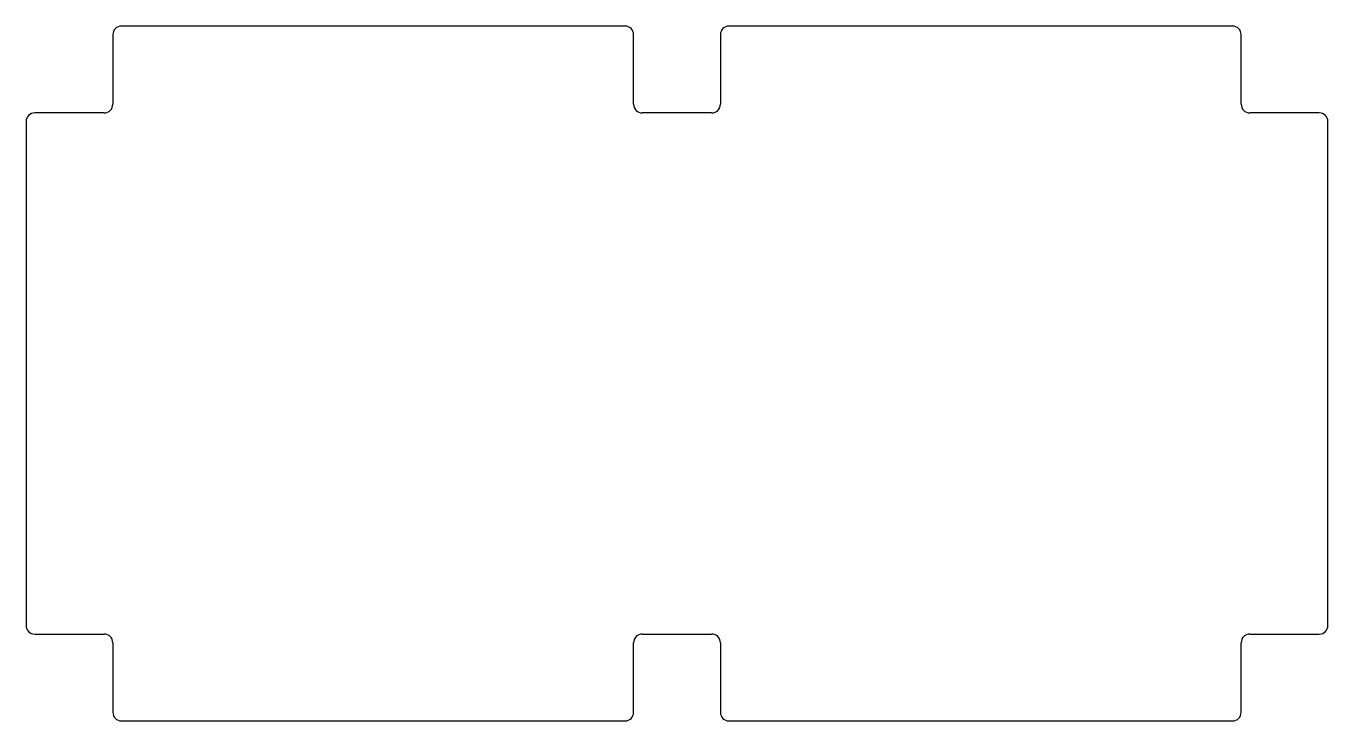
# Model space of a CAD drawing. Header units: millimetres. Extents: x -750 to 750, y -400 to 400.
import ezdxf

# ---------------------------------------------------------------- set-up
doc = ezdxf.new("R2010")
doc.units = ezdxf.units.MM

msp = doc.modelspace()

# ---------------------------------------------------------------- linework, layer by layer
at = {"color": 7, "linetype": 'Continuous', "lineweight": 25}
for p, q in [((-650, 390), (-650, 310)), ((-60, 400), (-640, 400)), ((-50, 310), (-50, 390)), ((50, 390), (50, 310)), ((640, 400), (60, 400)), ((650, 310), (650, 390)), ((-660, 300), (-740, 300)), ((40, 300), (-40, 300)), ((740, 300), (660, 300)), ((-750, 290), (-750, -290)), ((750, -290), (750, 290)), ((-740, -300), (-660, -300)), ((-40, -300), (40, -300)), ((660, -300), (740, -300)), ((-650, -310), (-650, -390)), ((-50, -390), (-50, -310)), ((50, -310), (50, -390)), ((650, -390), (650, -310)), ((-640, -400), (-60, -400)), ((60, -400), (640, -400))]:
    msp.add_line(p, q, dxfattribs=at)
for centre, start, end in [((-640, 390), 90, 180), ((-60, 390), 0, 90), ((60, 390), 90, 180), ((640, 390), 360, 90), ((-660, 310), 270, 0), ((-40, 310), 180, 270), ((40, 310), 270, 0), ((660, 310), 180, 270), ((-740, 290), 90, 180), ((740, 290), 0, 90), ((-740, -290), 180, 269.9115), ((-660, -310), 0, 90), ((-40, -310), 90, 180), ((40, -310), 360, 90), ((740, -290), 270.0885, 0), ((660, -310), 90, 180), ((-640, -390), 180, 270), ((-60, -390), 270, 360), ((60, -390), 180, 270), ((640, -390), 270, 0)]:
    msp.add_arc(centre, 10, start, end, dxfattribs=at)

doc.saveas('drawing.dxf')
